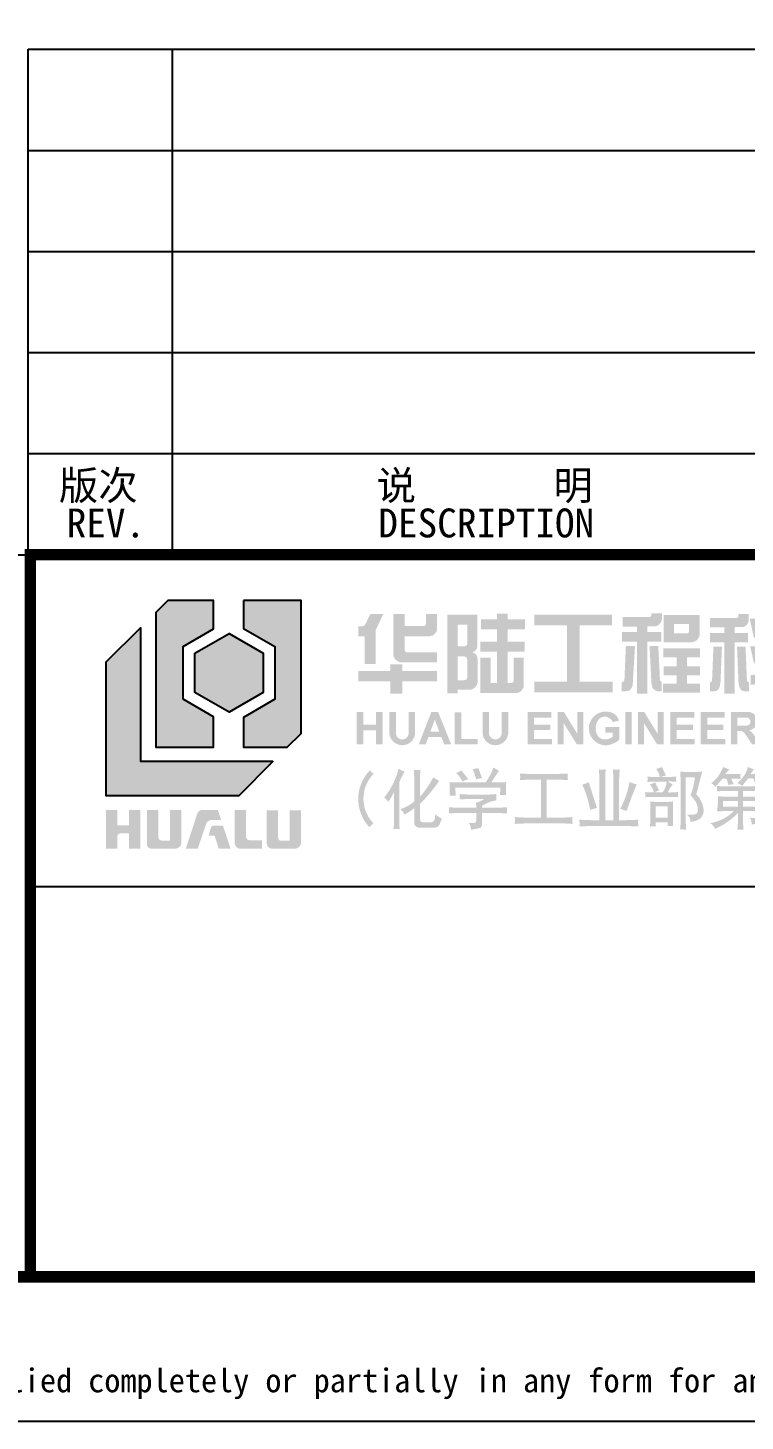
# Model space of a CAD drawing. Extents: x 0 to 1261, y 0 to 594.
# Drawn here: x 1070.8 to 1120.5, y 0 to 96.5 of the extents above; entities that cross this region are included whole.
import ezdxf

# ---------------------------------------------------------------- set-up
doc = ezdxf.new("R2010")
doc.units = 0
doc.header["$MEASUREMENT"] = 0
doc.linetypes.add('ACAD_ISO02W100', pattern=[15, 12, -3])
doc.layers.get('0').update_dxf_attribs({"linetype": 'CONTINUOUS'})
doc.layers.add('水印', color=254, linetype='ACAD_ISO02W100')
doc.styles.add('HUALUC', font='SimSun.ttf')

# ---------------------------------------------------------------- blocks, each defined once
blk = doc.blocks.new('HLYBA0')
at = {"linetype": 'Continuous'}
h = blk.add_hatch(color=7, dxfattribs=at)
h.paths.add_polyline_path([(24.93222823750966, -8.048840967525315), (24.93222823750966, -7.598507990234609), (25.77402860716961, -7.598507990234623), (25.77402860716961, -8.048840967525294), (28.18505585249136, -8.048840967525301), (28.18505585249136, -8.76686690288225), (25.77402860716961, -8.766866902882242), (25.77402860716961, -9.620977564131195), (24.93222823750943, -9.620977564131202), (24.93222823750966, -8.766866902882235), (22.72890923726197, -8.766866902882228), (22.72890923726186, -8.048840967525308)])
edge = h.paths.add_edge_path()
edge.add_arc((27.5997300054953, -5.05576720475937), 0.5952541142342487, 274.1606651828134, 349.5207869284181)
edge.add_line((28.18505585133585, -5.164031301780739), (28.18505585133585, -4.116708887441092))
edge.add_line((28.18505585133607, -4.116708887441092), (27.41686677807706, -4.116708887441092))
edge.add_line((27.41686677807684, -4.116708887441092), (27.41686677807684, -4.740578300354358))
edge.add_arc((27.24780820658975, -4.777051221204061), 0.1729481845772385, -101.30025479992082, 12.174472329931575, ccw=False)
edge.add_line((27.21391892246061, -4.94664659546217), (25.94055331837671, -4.946646595462177))
edge.add_line((25.94055331837671, -4.946646595462184), (25.94055331837671, -4.116708887442769))
edge.add_line((25.94055331837671, -4.116708887442769), (25.13948884236629, -4.116708887442769))
edge.add_line((25.13948884236629, -4.116708887442769), (25.13948884236629, -6.903086195200174))
edge.add_arc((25.75792325963607, -6.836191360411846), 0.6220418373272385, 186.1735688828309, 271.7387110288935)
edge.add_line((25.77679698857196, -7.457946802480109), (28.18505584919353, -7.457946802480109))
edge.add_line((28.18505584919353, -7.457946802480109), (28.18505584919376, -6.758430460081279))
edge.add_line((28.18505584919376, -6.758430460081271), (26.14756750664787, -6.758430460081271))
edge.add_arc((26.11503707160318, -6.586871500716832), 0.1746158805561691, 177.7709517019782, 280.7367665130137, ccw=False)
edge.add_line((25.94055331837671, -6.580079917515036), (25.94055331837694, -5.649452539773392))
edge.add_line((25.94055331837694, -5.649452539773392), (27.64291777577864, -5.649452539773392))
edge = h.paths.add_edge_path()
edge.add_line((23.93531815699214, -7.556429163319933), (23.93531815699203, -5.201825655697412))
edge.add_line((23.93531815699191, -5.201825655697633), (24.44842124943534, -4.116708887459531))
edge.add_line((24.44842124943546, -4.116708887459538), (23.5454722460745, -4.116708887459531))
edge.add_line((23.5454722460745, -4.116708887459531), (23.21797953498844, -4.806747697469746))
edge.add_arc((22.95252021297404, -4.659991501286413), 0.303324962313605, 275.65172061122024, 331.0644825458471, ccw=False)
edge.add_line((22.9823920333979, -4.961841972724038), (22.71973247155154, -4.961841972724038))
edge.add_line((22.71973247155177, -4.961841972724038), (22.71973247155177, -5.652291927040039))
edge.add_line((22.71973247155177, -5.652291927040039), (23.16737956653947, -5.652291927040046))
edge.add_line((23.16737956653958, -5.652291927040032), (23.16737956653958, -7.556429163319926))
edge.add_line((23.16737956653935, -7.556429163319933), (23.93531815699214, -7.556429163319926))
h = blk.add_hatch(color=7, dxfattribs=at)
edge = h.paths.add_edge_path()
edge.add_line((33.06038035514098, -6.011151393647054), (33.06038035514075, -5.171365444484501))
edge.add_line((33.06038035514075, -5.171365444484508), (34.2665654607074, -5.171365444484501))
edge.add_line((34.26656546070762, -5.171365444484493), (34.26656546070762, -4.476617151201872))
edge.add_line((34.2665654607074, -4.476617151201864), (33.06038035514075, -4.476617151201864))
edge.add_line((33.06038035514075, -4.476617151201864), (33.06038035514075, -4.092535969892779))
edge.add_line((33.06038035514075, -4.092535969892772), (32.33944471394602, -4.092535969892779))
edge.add_line((32.3394447139458, -4.092535969892786), (32.33944471394602, -4.47661715120185))
edge.add_line((32.3394447139458, -4.476617151201857), (31.22144609015663, -4.476617151201857))
edge.add_line((31.22144609015686, -4.476617151201843), (31.22144609015663, -5.171365444484501))
edge.add_line((31.22144609015663, -5.171365444484501), (32.3394447139458, -5.171365444484501))
edge.add_line((32.33944471394602, -5.171365444484501), (32.33944471394602, -6.011151393647062))
edge.add_line((32.33944471394602, -6.011151393647054), (31.17735285603476, -6.011151393647054))
edge.add_line((31.17735285603453, -6.011151393647054), (31.17735285603453, -6.722014978732496))
edge.add_line((31.17735285603453, -6.722014978732503), (32.3394447139458, -6.72201497873251))
edge.add_line((32.3394447139458, -6.72201497873251), (32.3394447139458, -8.88415044776945))
edge.add_line((32.3394447139458, -8.884150447769443), (31.88888793332922, -8.884150447769443))
edge.add_line((31.88888793332922, -8.884150447769443), (31.88888793332922, -7.133850305810775))
edge.add_line((31.88888793332922, -7.133850305810782), (31.18832020983291, -7.133850305810789))
edge.add_line((31.18832020983314, -7.133850305810782), (31.18832020983291, -9.578003440676682))
edge.add_line((31.18832020983291, -9.578003440676682), (33.62803163810167, -9.578003440676682))
edge.add_arc((33.63039928578405, -9.016633967444037), 0.5613744661391764, 269.7583491413719, 364.8133406618306)
edge.add_line((34.18979397999783, -8.969529112933401), (34.18979397999783, -7.133850305946034))
edge.add_line((34.18979397999783, -7.133850305946034), (33.48721187453748, -7.133850305946027))
edge.add_line((33.48721187453748, -7.133850305946034), (33.48721187453748, -8.705349239762555))
edge.add_arc((33.31259278553921, -8.707335046269947), 0.174630380146346, -91.92975922296779, 0.6515520608459155, ccw=False)
edge.add_line((33.30671223239028, -8.881866386620956), (33.06038035514075, -8.881866386620963))
edge.add_line((33.06038035514098, -8.881866386620963), (33.06038035514075, -6.72201497873251))
edge.add_line((33.06038035514098, -6.722014978732503), (34.25537427361178, -6.722014978732503))
edge.add_line((34.25537427361178, -6.722014978732503), (34.25537427361178, -6.011151393647069))
edge.add_line((34.25537427361178, -6.011151393647054), (33.06038035514075, -6.011151393647054))
edge = h.paths.add_edge_path()
edge.add_arc((30.40931634906883, -8.769156716347894), 0.5804836474925398, 265.5785687629154, 359.6429218461306)
edge.add_line((30.98978872355156, -8.772774377005902), (30.98978872355156, -7.23701109463191))
edge.add_arc((30.51527712132565, -7.218739360655945), 0.4748632612759991, 357.7948352123997, 436.6539677714372)
edge.add_arc((30.51999357711202, -6.316950733692018), 0.4520875199434312, 283.4164971948047, 353.7812052295543)
edge.add_line((30.96942078053485, -6.365923323087898), (30.96942078053485, -4.148044184071559))
edge.add_line((30.96942078053485, -4.148044184071566), (28.89994826161387, -4.148044184071559))
edge.add_line((28.89994826161387, -4.148044184071551), (28.89994826161433, -9.599490503684251))
edge.add_line((28.89994826161433, -9.599490503684237), (29.59671096476973, -9.599490503684244))
edge.add_line((29.5967109647695, -9.599490503684244), (29.5967109647695, -9.347912836413535))
edge.add_line((29.5967109647695, -9.347912836413535), (30.36456572345514, -9.347912836413528))
edge = h.paths.add_edge_path(flags=16)
edge.add_arc((30.07816897420889, -8.493391431416924), 0.1958876928264987, 263.6597967307662, 367.3792875275409)
edge.add_line((30.27243425803294, -8.468232184575072), (30.27243425803294, -7.315370225796684))
edge.add_arc((30.01406164686819, -7.293557282500011), 0.2592917482207857, 355.1742836160902, 457.116848267039)
edge.add_line((29.98193714318927, -7.036263234844853), (29.59671095371618, -7.036263234844853))
edge.add_line((29.59671095371618, -7.036263234844853), (29.59671095371596, -8.688081018789))
edge.add_line((29.59671095371596, -8.688081018788992), (30.05653675819485, -8.688081018788992))
edge = h.paths.add_edge_path(flags=16)
edge.add_arc((30.07460511895147, -6.138491521001434), 0.2015271328509853, 260.1342859016388, 370.9931091100915)
edge.add_line((30.27243425404549, -6.100062123619324), (30.27243425404549, -4.848164238246291))
edge.add_line((30.27243425404549, -4.848164238246291), (29.59671096457669, -4.848164238246305))
edge.add_line((29.59671096457669, -4.848164238246305), (29.59671096457669, -6.337038477154906))
edge.add_line((29.59671096457646, -6.337038477154906), (30.04007554499913, -6.337038477154906))
for points in [[(38.0507501720142, -4.881290125438525), (40.30107211720497, -4.881290125438518), (40.30107211720519, -4.149834771828885), (34.91610139223803, -4.149834771828893), (34.91610139223826, -4.881290125438504), (37.17269039570874, -4.881290125438518), (37.17269039570874, -8.795516325591464), (34.90737227288378, -8.795516325591464), (34.90737227288378, -9.531448145253421), (40.34292712099227, -9.531448145253421), (40.34292712099204, -8.795516306378701), (38.05075017201398, -8.795516306378701)], [(23.95859580645151, -13.13500725785577), (24.41139083349572, -13.13500725785577), (24.41139083349572, -10.89587648998007), (23.95859580645151, -10.89587648998007), (23.95859580645151, -11.7768459724016), (23.07225455891592, -11.77684597240161), (23.07225455891569, -10.89587648998007), (22.61945952259327, -10.89587648998006), (22.61945952259327, -13.13500725785577), (23.07225455891557, -13.13500725785577), (23.0722545589158, -12.15555541454064), (23.95859580645163, -12.15555541454064)], [(30.99046019398884, -12.75629783101806), (30.99046019398884, -13.13500727401481), (29.40981830250917, -13.13500727401481), (29.40981830250894, -10.91557296214222), (29.86283716237108, -10.91557296214222), (29.86283716237085, -12.75629783101806)], [(36.10393295656354, -10.8958764903629), (34.44495282399248, -10.89587649036291), (34.44495282399248, -13.13500725780293), (36.14668325459274, -13.13500725780293), (36.14668325459274, -12.75629781564163), (34.8977478599254, -12.75629781564164), (34.89774785992563, -12.14839306102106), (36.01798471430357, -12.14839306102106), (36.01798471430379, -11.76968361888428), (34.89774785992563, -11.76968361888429), (34.89774785992608, -11.27369063792923), (36.10393295656354, -11.27369063792923)], [(37.86139544877778, -13.13500725426768), (38.31284755175307, -13.13500725426768), (38.31284755175329, -10.89587648998971), (37.89496898304901, -10.89587648998972), (37.89496898304787, -12.39587554761063), (36.97065738545643, -10.89587648998972), (36.5332265208915, -10.89587648998972), (36.5332265208915, -13.13500725426767), (36.95065743672194, -13.13500725426767), (36.95065743672194, -11.65956244332713)], [(41.66594810902552, -10.89587648997399), (41.21427218756548, -10.89587648997399), (41.21427218756548, -13.13500725779571), (41.66594810902598, -13.1350072577957)], [(43.87722621732291, -10.89587650388398), (43.45934764861886, -10.89587650388398), (43.45934764861909, -12.39587556150737), (42.53503605102628, -10.89587650388399), (42.09760518646135, -10.89587650388399), (42.09760518646135, -13.13500726816194), (42.51503610229202, -13.13500726816195), (42.51503610229179, -11.65956245722158), (43.4257741143474, -13.13500726816195), (43.87722621732291, -13.13500726816196)], [(45.99228183750006, -10.8958764903629), (44.333301704929, -10.89587649036291), (44.333301704929, -13.13500725780293), (46.03503213552926, -13.13500725780293), (46.03503213552926, -12.75629781564163), (44.78609674086215, -12.75629781564162), (44.78609674086215, -12.14839306102106), (45.90633359524008, -12.14839306102106), (45.90633359524054, -11.76968361888428), (44.78609674086215, -11.76968361888429), (44.7860967408626, -11.27369063792923), (45.99228183750006, -11.27369063792924)], [(48.10736061205512, -10.89587650388398), (46.44838047948406, -10.895876503884), (46.44838047948406, -13.135007271324), (48.15011091008455, -13.13500727132401), (48.15011091008432, -12.75629782916272), (46.90117551541721, -12.7562978291627), (46.90117551541721, -12.14839307454213), (48.02141236979514, -12.14839307454213), (48.02141236979537, -11.76968363240537), (46.90117551541721, -11.76968363240537), (46.90117551541766, -11.27369065145031), (48.10736061205534, -11.27369065145032)], [(37.24963165833788, -15.15205250417187, -0.007553238226943208), (36.65135731960959, -15.17400342388301), (34.40133412551677, -15.17400342388301, 0.004201386428199755), (33.9140860258085, -15.15336912076879, -0.1161818053495786), (33.91259110324381, -15.6102437676528, -0.01765227574520601), (34.57171062316547, -15.58294932211059), (35.38859289967581, -15.58294932211059), (35.38859289967559, -18.20115235059483), (34.24976365547423, -18.20115235059484, -0.006388614258458822), (33.56374492657005, -18.16955820569768, -0.08582836807658802), (33.55919685898698, -18.64127461556782, -0.01019256913168202), (34.34266522535745, -18.60906999149678), (36.98849203848681, -18.60906999149678, -0.002384713575723986), (37.56918153059837, -18.64314718287133, -0.09047999418276725), (37.56173860272747, -18.16872915296724, 0.00052946930700302), (37.00739807240143, -18.20115235059484), (35.78229852134245, -18.20115235059483), (35.78229852134245, -15.58294932211059), (36.69581377229974, -15.58294932211059, -0.006453709510612392), (37.24574710572415, -15.60613321617192, -0.08138782027391274)], [(10.46488463681135, -17.68437958664379), (9.687801721520714, -17.68437958664376), (9.687801721520827, -19.79798433609351), (9.112044155725698, -19.79798433609355, -0.3811316381050013), (8.870246174333829, -19.58751649328319), (8.870246174333829, -17.68437958664377), (8.08896163913937, -17.68437958664379), (8.08896163913937, -20.01548704418358, 0.4276261920957896), (8.345837566066393, -20.34973227214782), (10.08953714784991, -20.34973227214782, 0.365559569217509), (10.46488463681135, -19.96703930640013)], [(12.99001442732288, -17.68437958664383), (11.8353984841583, -17.68437958664383, 0.3106033813557594), (11.55608153351864, -17.96746066020371), (10.77513970932512, -20.34973227214782), (11.59988476599676, -20.3497322721478), (12.15903789447407, -18.71759999999928, -0.3333644104017255), (12.53777090039432, -18.36286186144071), (13.2180260725421, -18.36286186144072)], [(14.9412618429667, -17.68437958664379), (14.15996923215675, -17.68437958664379), (14.15996923215664, -19.97720430341463, 0.2983446953945595), (14.46799940900439, -20.34973227214782), (16.05840724838743, -20.34973227214782), (16.05840724838743, -19.78502874741955), (15.21831151395861, -19.78502874741957, -0.3878476510531243), (14.94126184296681, -19.53606679508049)], [(17.16032179501053, -17.70031579566474), (16.37896617955357, -17.70031579566474), (16.37896617955357, -20.01813750893519, 0.3859801493518384), (16.72236076296815, -20.34973227214782), (18.38852660339978, -20.34973227214782, 0.3844130114546083), (18.75496322054369, -19.92186292191073), (18.75496322054369, -17.70031579566474), (17.97361188039963, -17.70031579566471), (17.9736118803994, -19.79832139328246), (17.34905439648082, -19.79832139328243, -0.3964546578494246), (17.16032179501053, -19.57644028932769)]]:
    blk.add_hatch(color=7, dxfattribs=at).paths.add_polyline_path(points)
h = blk.add_hatch(color=7, dxfattribs=at)
h.paths.add_polyline_path([(43.71505268513715, -5.361167810780742), (42.75484966694808, -5.361167810780749), (42.7548496669483, -4.961866602166801), (43.22981675041251, -4.961866602166793, 0.3827046390557697), (43.75646005501312, -4.474686861969545), (43.75646005501312, -4.05135241161058), (43.0295179087318, -4.051352411610573), (43.0295179087318, -4.183199108027281, -0.4082837263854841), (42.85241690201474, -4.317254785878447), (41.03454188191449, -4.317254785878433), (41.03454188191449, -4.982458368640096), (42.03391402201351, -4.982458368640096), (42.03391402201351, -5.361167812843298), (40.98977717243042, -5.361167812843298), (40.98977717243065, -6.016523157452738), (42.03391402089142, -6.016523157452745), (42.03391402089119, -9.614710505749542), (42.75484966694808, -9.61471050574955), (42.7548496669483, -6.016523157452767), (43.71505268513692, -6.016523157452752)])
h.paths.add_polyline_path([(41.89165698044872, -6.319187393680927), (41.26019975965551, -6.324663455791601), (41.1635116930936, -8.621836570318784, -0.5380464515000761), (40.97231893557455, -8.80538533037759), (40.97127132319633, -9.458442501702145, 0.0708340181110298), (41.47842045436209, -9.416492206037283, 0.2587276943092455), (41.73714354838262, -8.939269561687972)])
h.paths.add_polyline_path([(43.50511248932889, -6.331666712161194), (42.9030208550912, -6.331666712161173), (43.01926607028622, -8.699722646327793, 0.08004483874958555), (43.10361473870739, -9.202897788686428, 0.3282836431167593), (43.74795474659732, -9.450677334461275), (43.74795474659732, -8.820035477479337, -0.3351222209647388), (43.62085626995986, -8.618778025461232)], flags=17)
h.paths.add_polyline_path([(46.39287760579168, -6.476704370840643), (43.85785210783342, -6.47670437084065), (43.8578521078332, -7.107886774182923), (44.77396188747093, -7.107886774182937), (44.77396188747116, -7.722058579585863), (43.88135358085856, -7.722058579585863), (43.88135358085833, -8.350555109380586), (44.77396188747116, -8.3505551093806), (44.77396188747116, -8.937868097637683), (43.82808357655517, -8.937868097637676), (43.82808357655517, -9.563678738766534), (46.40205437256031, -9.563678738766527), (46.40205437256031, -8.93786809763769), (45.49758341633787, -8.937868097637683), (45.49758341633833, -8.350555109380593), (46.40205436773749, -8.350555109380593), (46.40205436773749, -7.722058579585863), (45.49758341633833, -7.722058579585863), (45.49758341633833, -7.107886774182916), (46.39287760579145, -7.107886774182909)])
h.paths.add_polyline_path([(46.36870466265214, -5.562568418081788), (46.36870466265214, -4.164159479481874), (43.86971475643418, -4.164159479481867), (43.86971475643418, -6.063973749824619), (45.75462701478068, -6.063973749824612, 0.3668491150912299)])
h.paths.add_polyline_path([(45.46135439191971, -5.44174428783171), (44.59624599014433, -5.441744287831703), (44.59624599014433, -4.792656000478324), (45.63680166269296, -4.792656000478324), (45.63680166269296, -5.263052955813649, -0.5293496798329825)], flags=16)
h = blk.add_hatch(color=7, dxfattribs=at)
h.paths.add_polyline_path([(49.76973238504206, -4.552929517040603), (49.76973238504206, -4.116708890807743), (49.05826541937131, -4.116708890807736), (49.05826541937131, -4.244762303750001, -0.477314150753781), (48.90899105461563, -4.377239492050293), (47.09568356449404, -4.377239492050293), (47.09568356449404, -5.036176020008561), (48.08923627125796, -5.036176020008561), (48.08923627125796, -5.410408991200839), (47.09568354451199, -5.410408991200839), (47.09568354451199, -6.055916106689729), (48.08923627125796, -6.055916106689743), (48.08923627125819, -9.611129328105065), (48.78935632740922, -9.61112932810505), (48.78935632740922, -6.055916106689736), (49.73210110892273, -6.055916106689729), (49.73210110892251, -5.410408991200818), (48.78935632740922, -5.410408991200825), (48.78935632740922, -5.015584253582951), (49.22018432214759, -5.015584253582972, 0.4105062453138801)])
h.paths.add_polyline_path([(47.91764212816179, -6.36121142039984), (47.32778856274058, -6.36121142039984), (47.24168694701575, -8.459415850295976), (47.22488236391382, -8.705124659709256, -0.5165934940439205), (47.07822530793214, -8.820980996160273), (47.07822530793192, -9.454452843516421), (47.35095294147732, -9.454452843516421, 0.30437993191713), (47.70638107010791, -9.271834148229004, 0.07644151847381948), (47.8150860834121, -8.822804272677573)])
h.paths.add_polyline_path([(49.55080403592729, -6.361211420399847), (48.96095047050585, -6.361211420399847), (49.06350651525554, -8.822804272677907, 0.0764415184737871), (49.17221152855973, -9.27183414822914, 0.3043799319170734), (49.52763965719032, -9.454452843516421), (49.80036729073549, -9.454452843516428), (49.80036729073549, -8.820980996160301, -0.5165934940440045), (49.65371023475382, -8.705124659709256), (49.63690565165143, -8.459415850287478)], flags=17)
h.paths.add_polyline_path([(51.18807328436628, -7.137431484422521), (50.92862949012851, -7.137431484422507, -0.4340724375263396), (50.70584423745936, -6.954905801417944), (50.57440103904628, -6.339873742944874), (49.87528904622377, -6.33987374294486), (50.10625966333441, -7.396982340035088, 0.304838692341254), (50.65663369917252, -7.773582000041415), (51.18807328436628, -7.773582000041415)])
h.paths.add_polyline_path([(51.18449186087378, -5.372801829188091), (50.92791845281477, -5.372801829188091, -0.430234411922625), (50.70186319148434, -5.173795778287818), (50.53823166018196, -4.431264058553111), (49.84188975038251, -4.431264058553197), (50.10054654484884, -5.617604389413664, 0.3251967881212374), (50.63656470780325, -6.012356381849045), (51.184491860874, -6.012356381849045)])
h.paths.add_polyline_path([(52.07508598994832, -4.170426538707375), (51.36599533499634, -4.170426538707375), (51.36599533499611, -8.157504727770103), (49.89603939356039, -8.342913790240374), (49.89603939356039, -9.01733736265971), (51.36599533499589, -8.844030857847777), (51.36599533499611, -9.575317558944207), (52.07508598994855, -9.5753175589442), (52.07508598994832, -8.760429697064232), (52.48983103596379, -8.71153162312411), (52.48983103596379, -8.015752639960176), (52.07508598994832, -8.068065425655533)])
h = blk.add_hatch(color=7, dxfattribs=at)
edge = h.paths.add_edge_path()
edge.add_arc((25.76841914922807, -12.29810527564656), 0.895530613979064, 184.8146966807109, 354.5639741121456)
edge.add_line((26.6599221996064, -12.3829427186797), (26.6599221996064, -10.89587648998007))
edge.add_line((26.6599221996064, -10.89587648998006), (26.20735098884779, -10.89587648998007))
edge.add_line((26.20735098884779, -10.89587648998007), (26.20735098884779, -12.31157188872352))
edge.add_arc((25.76821784818094, -12.35100869843111), 0.4409004164114911, -185.1098382611426, 5.1317407402390245, ccw=False)
edge.add_line((25.32906966407586, -12.31173975919107), (25.32906966407586, -10.89587648998007))
edge.add_line((25.32906966407609, -10.89587648998006), (24.87604853802759, -10.89587648998006))
edge.add_line((24.87604853802759, -10.89587648998007), (24.87604853802759, -12.37327024647345))
h = blk.add_hatch(color=7, dxfattribs=at)
h.paths.add_polyline_path([(28.47880630241229, -12.62916603685544), (28.67139782244885, -13.13500726802675), (29.15913594386916, -13.13500726802675), (28.25533644346024, -10.89587648632622), (27.78239729115103, -10.89587648632622), (26.91105221532985, -13.13500724925805), (27.39110614040464, -13.13500724925805), (27.57675729034258, -12.62916603685544)])
h.paths.add_polyline_path([(27.71607779916621, -12.24956130443424), (28.33427745042309, -12.24956130443424), (28.01950596162874, -11.42281463667251)], flags=16)
h = blk.add_hatch(color=7, dxfattribs=at)
edge = h.paths.add_edge_path()
edge.add_line((32.66038852631755, -10.89587648346839), (33.11295973707615, -10.89587648346838))
edge.add_line((33.11295973707615, -10.89587648346839), (33.11295973707615, -12.38294271216802))
edge.add_arc((32.22145668669782, -12.29810526913489), 0.895530613979064, 184.8146966807109, 354.56397411214556, ccw=False)
edge.add_line((31.32908607549734, -12.37327023996178), (31.32908607549734, -10.89587648346839))
edge.add_line((31.32908607549734, -10.89587648346838), (31.78210720154584, -10.89587648346838))
edge.add_line((31.78210720154561, -10.89587648346839), (31.78210720154561, -12.31173975267939))
edge.add_arc((32.22125538565069, -12.35100869191943), 0.4409004164114911, 174.8901617388574, 365.131740740239)
edge.add_line((32.66038852631755, -12.31157188221184), (32.66038852631755, -10.89587648346839))
h = blk.add_hatch(color=7, dxfattribs=at)
edge = h.paths.add_edge_path()
edge.add_arc((40.10061178793012, -12.1630289843072), 0.9586606111516406, 285.3808773381581, 317.5550476018266)
edge.add_line((40.80803245185371, -12.81001134235688), (40.80803245185371, -11.93441774976359))
edge.add_line((40.80803245185393, -11.93441774976359), (39.83551913869178, -11.93441774976358))
edge.add_line((39.83551913869155, -11.93441774976358), (39.83551913869132, -12.31223190809121))
edge.add_line((39.83551913869155, -12.3122319080912), (40.35546123037443, -12.31223190809121))
edge.add_line((40.35546123037443, -12.31223190809121), (40.35546123037443, -12.59875263481685))
edge.add_arc((39.75131504363685, -11.79943594664098), 1.001947994132375, 285.0096477399784, 307.08302134018527, ccw=False)
edge.add_arc((39.81948770670988, -12.175996917422), 0.621386841008641, 192.0828717870419, 287.9316068787238, ccw=False)
edge.add_arc((40.07849389007811, -12.00219667700085), 0.9183575456855706, 136.8424319202946, 199.3226378320234, ccw=False)
edge.add_arc((39.80502083589477, -11.79371012700047), 0.577319606823032, 20.501351475675108, 133.3695585525896, ccw=False)
edge.add_line((40.34577528676459, -11.59151578413507), (40.77819047753019, -11.49890418986959))
edge.add_arc((40.05481077563513, -11.63841278689249), 0.7367094690289869, 10.91585604857311, 65.9639001066397)
edge.add_arc((39.86638409357988, -12.02646915802737), 1.167949810383061, 65.2757188493905, 294.7242811506095)
h = blk.add_hatch(color=7, dxfattribs=at)
h.paths.add_polyline_path([(49.67018887048675, -10.89587648873574), (48.53598809735308, -10.89587648873574), (48.53598809735331, -13.13500725787613), (48.98855928456305, -13.13500725787613), (48.98855928456305, -12.21543961923824, -0.3742226526451655), (49.55593910887615, -12.46253324575868), (50.00565785700496, -13.13500725676798), (50.54738269087329, -13.13500725676799), (50.0803497514994, -12.41064670966302, 0.07823954486568632), (49.80553388311478, -12.15388660759427, 0.9878999879326653)])
h.paths.add_polyline_path([(49.60587383613711, -11.84041185984344), (48.98855928456305, -11.84041185984344), (48.98855928456305, -11.27369063752509), (49.60943411269886, -11.27369063752508, -1.024405967262662)], flags=16)
h = blk.add_hatch(color=7, dxfattribs=at)
edge = h.paths.add_edge_path()
edge.add_arc((25.51823473226432, -16.89401983801932), 2.440870155862709, 135.3221515658221, 224.1227438515912)
edge.add_line((23.76605610293257, -18.59334828440461), (23.49555958704195, -18.86567503192714))
edge.add_arc((25.55293708421004, -16.91617629182269), 2.834316055686553, 135.7024644637031, 223.457775012423, ccw=False)
edge.add_line((23.52435253449107, -14.93673388847676), (23.78260185721808, -15.17779559834666))
h = blk.add_hatch(color=7, dxfattribs=at)
h.paths.add_polyline_path([(26.99789575753653, -15.47750987409504, -0.01378930181551932), (27.02908853746953, -14.88891523340209, -0.06305909139999626), (26.57028227061255, -14.89231915785162, 0.00109389120565188), (26.6041901381368, -15.52696334105504), (26.6041901381368, -17.08828844013453, -0.09503317064442121), (25.63911759995358, -17.62341610604886, -0.1199915018790186), (25.93383820973941, -17.99546706859294, 0.0353424863069556), (26.6041901381368, -17.55229774552689), (26.6041901381368, -18.58050428661202, 0.4384592747612329), (26.96374595995599, -18.90087321738481), (27.9666282813514, -18.90087321738481, 0.2748767983117025), (28.34614975816112, -18.70286523066039), (28.51503342708679, -18.26610316071265, -0.1584560709067637), (28.04538880650534, -17.92958017247659, -0.1228098097137134), (27.98536046303138, -18.38731369767903, -0.2904277613136614), (27.71444525903962, -18.52792738637602), (27.30475956062924, -18.52792738637602, -0.2341479021571672), (27.02915724415539, -18.45097138200263, -0.07914160688490895), (26.99789575753653, -18.15765680483901), (26.99789575753653, -17.2577281051428, 0.04677279512047924), (28.32058609144087, -15.6668646693321, -0.03445474835872361), (27.92297488267718, -15.40454392485353, -0.0598417904829204), (26.99789575753653, -16.76239729274712)])
h.paths.add_polyline_path([(25.55512917124747, -15.76921550071246, -0.03327556248868553), (25.93793739719399, -15.02168507585301, -0.02536258885386983), (25.50918758156354, -14.82260656786168, -0.1133358986679736), (24.52302826870505, -16.80938875570784, -0.08871741672171443), (24.79952180589669, -17.1219737311239, 0.02654176919974387), (25.20260708263118, -16.4335658702268), (25.20260708263118, -18.30848461191579, 0.0002160842259609877), (25.17374187621112, -19.00670410805443, -0.05419648546010378), (25.58615385042208, -19.00705564742715, -0.004545232126001841), (25.55512917124747, -18.40956411723571)])
h = blk.add_hatch(color=7, dxfattribs=at)
edge = h.paths.add_edge_path()
edge.add_line((31.94086568891362, -15.76985805736347), (32.57790935662547, -15.76985805736348))
edge.add_arc((29.67096734307279, 34.70849167606626), 50.56198279024077, 273.2959032015491, 273.7429320397079)
edge.add_arc((37.41439426377065, -16.20786432013507), 4.46671909984881, 174.0603143736183, 185.6139813088966)
edge.add_arc((32.7738375063343, -18.67140962909011), 2.035970196075373, 84.49652479734043, 96.76832890246011)
edge.add_arc((29.43793637161161, -16.267213672329), 3.119480427670694, 352.9584395521095, 362.3607363412114)
edge.add_line((32.55476927144741, -16.13871926341722), (29.45540729984918, -16.13871926341723))
edge.add_arc((33.79930090256539, -16.25352925450812), 4.345410563545634, 178.486013367469, 185.8533054154903)
edge.add_arc((29.23305838109604, -19.61897790743478), 2.932421909516191, 85.237075630643, 93.5713974680514)
edge.add_arc((20.73234517957201, -16.2313383291764), 8.330805993510033, 356.828417705235, 363.3424446040778)
edge.add_arc((30.26838390639637, 0.4601256087771262), 16.25156050440958, 265.6968782919274, 267.0472134034326)
edge.add_line((29.4312166439604, -15.76985805736348), (31.54649698723256, -15.76985805736348))
edge.add_arc((27.49394847619055, -12.97886510173837), 4.920649460457154, 325.4447886479749, 339.1413602674152)
edge.add_arc((33.5001893723213, -12.75121672439112), 2.429394124625378, 234.5774313681299, 244.9119884020646)
edge.add_arc((51.48106246589737, -27.82497241370842), 22.95964007182597, 145.8955183637924, 148.3279352332065)
edge = h.paths.add_edge_path()
edge.add_line((30.89842210919051, -17.88454293285107), (29.55560341653427, -17.88454293285108))
edge.add_arc((13.74377708275529, 270.996134286), 289.313082183353, 273.0227785365816, 273.1329469125804, ccw=False)
edge.add_arc((26.44681129588344, -17.68258936560714), 2.563805562322785, 354.8121578181864, 364.4072623705945)
edge.add_arc((29.73539899997559, -9.111380857601254), 8.406155168924357, 265.0019255568209, 268.7965255616894)
edge.add_line((29.55884412843193, -17.5156817268805), (30.89741238122065, -17.5156817268805))
edge.add_arc((29.52159551552859, -17.48110551084209), 1.376251271620984, 358.5603793757093, 372.7827263951821)
edge.add_arc((30.56462059126125, -15.74868010183327), 1.458916396391782, 281.8310825654836, 306.5412796895625)
edge.add_line((31.43326201675882, -16.92081453335987), (30.2039704632939, -16.92081453335987))
edge.add_arc((24.50739495414314, 76.67260025574762), 93.76661593774931, 273.19538943399954, 273.4830183797714, ccw=False)
edge.add_arc((28.33745261776403, -16.755027077626), 1.409902965996329, 352.1237232392962, 367.3430052837884)
edge.add_arc((40.32003869680193, 162.9558433230299), 179.8423989393249, 266.626027808096, 266.794460911674)
edge.add_line((30.26360615968747, -16.60516753644868), (31.83925115662237, -16.60516753644868))
edge.add_arc((31.58309978951934, -9.233085428859575), 7.376530900355811, 271.990006360773, 275.4734323468222)
edge.add_arc((35.05761827121773, -16.77068525665977), 2.777746174979466, 175.9806421232105, 184.9573364467161)
edge.add_arc((32.62484464007684, -19.35821261010819), 2.371215053023571, 98.11158744952937, 124.1825339650863)
edge.add_line((31.29262199242248, -17.39662049023149), (31.29262199242226, -17.5156817268805))
edge.add_line((31.29262199242203, -17.5156817268805), (32.44510299250601, -17.5156817268805))
edge.add_arc((32.07093364215984, -4.807159653341408), 12.71402910160146, 271.6864378923192, 274.3526570970613)
edge.add_arc((34.02310689414685, -17.69519768206888), 1.009469459189876, 167.9536807276893, 192.5916396502506)
edge.add_arc((246.7128036238403, 4438.52295811433), 4461.557864108542, 267.24669023501673, 267.25491530906845, ccw=False)
edge.add_line((32.39817650009718, -17.88454293285108), (31.29262199242248, -17.88454293285108))
edge.add_line((31.29262199242248, -17.88454293285108), (31.29262199242248, -18.62885627767231))
edge.add_arc((31.04037796677653, -18.6826667511063), 0.2579197850597452, -77.18692296904447, 12.042230710154513, ccw=False)
edge.add_line((31.09757711019506, -18.93416401454559), (30.52504265916878, -19.04573091733084))
edge.add_arc((29.84536157471985, -19.01068749769922), 0.6805838800744192, 357.0485220473578, 402.0555380459453)
edge.add_arc((30.60714704409975, -17.44165450635023), 1.142303534935663, 257.0261305327427, 279.5827377395637)
edge.add_arc((30.69939616816509, -18.38717255261642), 0.2056503517159279, 298.4316054079701, 374.5820728790983)
edge.add_line((30.89842210919051, -18.33539667058787), (30.89842210919051, -17.88454293285108))
edge = h.paths.add_edge_path(flags=17)
edge.add_arc((31.54849118946731, -17.77190994983914), 2.312129017563339, 96.2733912453472, 106.5378604308898)
edge.add_arc((25.96241559835335, -16.85291011641513), 5.095876482996268, 14.75070465743511, 23.18728982871465)
edge.add_arc((30.1919629634815, -11.40865250624886), 3.467756995299858, 277.5344127838421, 284.1961895583167)
edge.add_arc((-52.34056138452354, -45.22248230046462), 88.76959971617688, 19.580100803402672, 20.062504334042387, ccw=False)
edge = h.paths.add_edge_path(flags=17)
edge.add_arc((30.51796720198331, -16.49904182940688), 0.9664824263001404, 100.7310915243037, 126.0154745844157)
edge.add_arc((27.99260046443396, -16.67848234142252), 2.18036937870398, 26.15730500914584, 45.82691704885131)
edge.add_arc((28.88864759176818, -13.46536544582479), 1.763121983580604, 290.7026587982946, 303.5237801355312)
edge.add_arc((19.25847326071994, -23.63706044943584), 13.71733783995775, 36.127887146713476, 39.373214704108705, ccw=False)
h = blk.add_hatch(color=7, dxfattribs=at)
h.paths.add_polyline_path([(42.00452665096191, -15.90698479119262, -0.02011160059465972), (41.51144112970655, -15.74744519126818, -0.07667566576398112), (40.87145538270261, -17.60287993523475, -0.04773891443197009), (41.30896728595917, -17.75247295513665, -0.01279519702707156)], flags=17)
h.paths.add_polyline_path([(40.79511050141059, -15.50310841200542), (40.79510456903199, -15.50321735748656, 0.002504408920646432), (40.82657236921273, -14.86662012215092, -0.06289325440162856), (40.36727115129452, -14.86496004622452, 0.000882893171390004), (40.39172065435241, -15.51944169132241), (40.39172065435241, -18.38680295040835), (39.83119049342122, -18.38680295040835), (39.83119049342122, -15.51944169131946, 0.0008828931713860623), (39.85563999647934, -14.86496004622452, -0.06289325440165994), (39.3963387785609, -14.86662012215092, 0.002503980211565064), (39.42780064636304, -15.50310841200563), (39.42780064636304, -18.38643776219256, -0.0176796887330067), (38.03263096592923, -18.34869903799812, -0.05878008407742265), (38.04129008748055, -18.82162513846038, -0.01178350746367202), (38.93261660332837, -18.78879637520736), (41.29950987949883, -18.78879637520736, -0.005075709612950449), (42.12208084357781, -18.81750671423369, -0.04546149038012984), (42.11774837237908, -18.35124332754403, -0.01659392934854535), (40.79511050141059, -18.3856441259757)])
h.paths.add_polyline_path([(38.68950230627797, -15.75044835169625, -0.05562023784989813), (38.24155474558279, -15.91788308278941, -0.06315848897443957), (38.78337724568792, -17.66981118761806, -0.0424716843838613), (39.25502694993838, -17.53612636672434, 0.000689406073168876)], flags=17)
h = blk.add_hatch(color=7, dxfattribs=at)
h.paths.add_polyline_path([(46.55417179554547, -15.00784918055305, -0.03614595047894496), (46.16166276648391, -15.04103643519514), (45.37037629291785, -15.04103643519514, -0.01514751713863132), (45.02868749568825, -15.01436370898458, 0.01002620312200968), (45.05176573429526, -15.50996605411883), (45.05176573429526, -18.59719061536898, -0.0006923232375470582), (45.02695852988518, -19.03911828637061, -0.07686076592302366), (45.43941251280194, -19.04425109418324, -0.01045511481560173), (45.40806034718275, -18.48163582054222), (45.40806034718275, -15.41174038136786), (46.03256537646416, -15.41174038136786, -0.07958184273613371), (45.73745153878212, -16.64853956537448, -0.02395929906234222), (45.99651414480036, -16.96700642288724, -0.2048961409991265), (46.23549501392154, -17.74374890380574, -0.3026647517851091), (46.09217494380323, -17.96794758321099, -0.1047912845026752), (45.47771179381789, -17.98351657526278, -0.2644897232103506), (45.72832579657234, -18.49300846300651, 0.1520032958450099), (46.4308860768042, -18.25415603770864, 0.1956448362977042), (46.65222012189315, -17.67637008687836, 0.1703222658982293), (46.13905704222111, -16.5902776297963)])
h.paths.add_polyline_path([(43.76849278367013, -14.69921721002184, -0.02448372157502467), (43.35912748194073, -14.83762120760443, -0.118650021022215), (43.61573754399205, -15.39628502160057, -0.0146162720357412), (42.7467559015081, -15.37040539489141, -0.09685906872987685), (42.74838509825372, -15.73790406093268, -0.03632448492212428), (43.47627707336233, -15.70705064210502), (44.08863941840173, -15.70705064210502, -0.1182274995656673), (43.81555132960989, -16.45967172610673), (43.24314683412649, -16.45967172610673, -0.04828647256376362), (43.56166418503767, -16.32248479943579, -0.002959706106534592), (43.28878936300566, -15.77001600623753, -0.02749590058679065), (42.92640483558125, -15.90473372355397, -0.1112157157374993), (43.20429862390847, -16.45726003145534, -0.04433467520647202), (42.59062862505107, -16.43519105490688, -0.0704103888870521), (42.59485607026613, -16.79823625931361, -0.02143462743833059), (42.9899367567948, -16.77092042220661), (44.5127168692245, -16.77092042220661, -0.0105228123128152), (44.88709960570782, -16.79365171830182, -0.05784728282988436), (44.86642748196027, -16.43222013300842, -0.03691077817538994), (44.15925737475459, -16.46554723376335, -0.05369052757000324), (44.50868148070845, -15.89867964496646, -0.052227969882344), (44.165345084112, -15.7034447007935, -0.04399173810125343), (44.75784253289021, -15.73174938086747, -0.08284441092186864), (44.75353007873582, -15.37098228153098, -0.006146462860343787), (43.68342417096574, -15.39787373047279, -0.0469687627097673), (44.03168491107999, -15.29491339966076, 0.003340789241401368)])
h.paths.add_polyline_path([(44.53817792723385, -17.07671537823558, -0.0520772313180939), (44.15733523129916, -17.11444360310061), (43.32894839644109, -17.11444360310061, -0.01057673681617842), (42.9374598027232, -17.09593137919405, -0.02922015880543125), (42.96105188761339, -17.42983743342517), (42.96105188761339, -18.3432103642299, -0.02267875454835696), (42.92507604841467, -18.82287094465741, -0.04515616027724596), (43.32501659758987, -18.82345695782177, -0.05425489143850913), (43.32377059713599, -18.52646886668872), (44.15530114026296, -18.52646886668872, -0.04425340265305686), (44.15366742607421, -18.79394044209403, -0.04344357001316179), (44.538929994196, -18.79537937794629, -0.008917782808499579), (44.51377957136037, -18.32723365151004), (44.51377957136037, -17.43960578083014, -0.01610341963096714)])
h.paths.add_polyline_path([(44.16046154443097, -17.42794290484661), (44.16046154443097, -18.21490649001569), (43.31642294728817, -18.21490649001566), (43.31642294728817, -17.42794290484661)], flags=16)
h = blk.add_hatch(color=7, dxfattribs=at)
h.paths.add_polyline_path([(50.13191215240272, -14.85157929851626, -0.06113253883739655), (49.71568596414727, -14.69323914483108, -0.173546274218201), (48.97095178378231, -15.80971827551393, -0.085576556345943), (49.31759093504434, -16.01077433732488, 0.01819444167409891), (49.72211130363644, -15.4896309614556), (50.08718701926205, -15.4896309614556, -0.03228300940337721), (50.23293455297835, -15.91869871954064, -0.04027383021720269), (50.63155795546231, -15.87189893156469, -0.02795729115334691), (50.41240731438484, -15.48483925815957, -0.02608617147031207), (51.14630115341311, -15.51758510180733, -0.1101909009321348), (51.1543419559373, -15.14528124174106, -0.0075791419615302), (50.7577452512237, -15.17806859870194), (49.89794851849092, -15.17806859870194, 0.0106077709433083)])
h.paths.add_polyline_path([(49.20959310475519, -15.17149978251915, -0.0002007847673800445), (48.79058000647069, -15.19507918800571), (48.14835507063572, -15.19507918800575, 0.0007033954322520683), (48.42481132315288, -14.85372531555632, -0.05808599051061736), (47.99671819633522, -14.70582877709286, -0.1416691376141289), (47.17597072401804, -15.82624969557458, -0.06288159166999409), (47.47827220271893, -16.07427358421111, -0.001959263496941289), (47.95743118940754, -15.5057462714708), (48.22412315848965, -15.5057462714708, -0.03966260395870721), (48.36548337547765, -15.95009635985433, -0.04390667511961124), (48.73484628970891, -15.89792940134821, 0.008900163709159692), (48.55488804485822, -15.50904073956637, -0.0293788958522872), (49.21110961336717, -15.53414629662082, -0.1052872488477032)])
h.paths.add_polyline_path([(50.66002349312771, -16.00859329977305, -0.02851856542817285), (49.94201460135764, -16.04638797587629), (48.05581354569813, -16.04638797587629, -0.008654845993663413), (47.56407055072077, -16.01249906437939, -0.06854213810368723), (47.56315032496559, -16.38805321288203, -0.00510147841377867), (48.0539246556641, -16.35951515686119), (49.0228042892013, -16.3595151568612), (49.02280428920176, -16.75118164101175), (48.04993267428745, -16.75118164101175, -0.01649570805706745), (47.62804405953489, -16.72117473827804, -0.0634525944905099), (47.56863872375334, -17.78277950562787, -0.02552985005883159), (48.74381095407512, -17.75158923762498, -0.1589814448410763), (47.10630027723028, -18.58436462163127, -0.1488201636672643), (47.44099584859305, -18.97607656128874, 0.1044489005417732), (49.0228042892013, -17.87988795908688), (49.0228042892013, -18.48798299352657, -0.02080504661366537), (48.98573589680063, -19.04177433610935, -0.05066320218075072), (49.41176493063631, -19.04163453569641, -0.01554292068630826), (49.37577430138867, -18.51174505175849), (49.37577430138867, -17.75203939284157), (50.52193250137429, -17.75203939284157, -0.1162425718030666), (50.46521865540308, -18.11608851212169, -0.2875517391947871), (50.30154832366588, -18.23962007534929, -0.08691855869657159), (49.84139533586131, -18.19988974333312, -0.1254042267891682), (49.98558695285601, -18.68409950289404), (50.53057985036116, -18.57624228805368, 0.3349038581839551), (50.87697958599142, -18.08001383862285), (50.94466689559295, -17.41198792757042, -0.01792885248783583), (50.50740181207971, -17.44047701489305), (49.3757743013889, -17.44047701489306), (49.37577430138867, -17.06355816175044), (50.14624962729204, -17.06355816175046, -0.007169590547122385), (50.66660175524635, -17.09195324416417, -0.04754281085659043)])
h.paths.add_polyline_path([(49.37577430138845, -16.35951515686119), (50.28539291798006, -16.3595151568612), (50.28539291797961, -16.75118164101175), (49.37577430138913, -16.75118164101175)], flags=16)
h.paths.add_polyline_path([(49.02280428920153, -17.06355816174973), (49.02280428920153, -17.44047701489305), (47.98524851453567, -17.44047701489306), (47.9852485145359, -17.06355816175046)], flags=16)
h = blk.add_hatch(color=7, dxfattribs=at)
edge = h.paths.add_edge_path()
edge.add_line((6.836320336156177, -18.72983655137952), (6.836320336156177, -17.67809999999999))
edge.add_line((6.836320336156177, -17.67809999999999), (7.617600003869029, -17.67809999999999))
edge.add_line((7.617600003869029, -17.67809999999999), (7.617600003869029, -20.35037213876987))
edge.add_line((7.617600003869029, -20.35037213876987), (6.83662865369638, -20.35037213876983))
edge.add_line((6.83662865369638, -20.35037213876983), (6.83662865369638, -19.29292554807466))
edge.add_line((6.83662865369638, -19.29292554807466), (6.228710447126105, -19.29292554807466))
edge.add_arc((6.247379965269715, -19.5120007934384), 0.2198693112712853, 94.870958056557, 173.5666659323541)
edge.add_line((6.028895193138965, -19.48736507981288), (6.028895193138965, -20.35037213876983))
edge.add_line((6.028895193138965, -20.35037213876983), (5.241620442807744, -20.35037213876987))
edge.add_line((5.241620442807744, -20.35037213876987), (5.241620442807744, -17.68610838181495))
edge.add_line((5.241620442807744, -17.68610838181495), (6.028825322852413, -17.68610838181495))
edge.add_line((6.028825322852413, -17.68610838181495), (6.028825322852413, -18.72983655137952))
edge.add_line((6.028825322852413, -18.72983655137955), (6.836320336156177, -18.7298365513795))
h = blk.add_hatch(color=7, dxfattribs=at)
edge = h.paths.add_edge_path()
edge.add_line((12.76402183146797, -19.44508582550362), (12.351549270124, -19.44508582550362))
edge.add_line((12.351549270124, -19.44508582550362), (12.49990168570025, -18.93396284331396))
edge.add_arc((12.72001643881299, -18.97932936462577), 0.2247412418624082, 90.88827174411091, 168.3541859402982, ccw=False)
edge.add_line((12.71653235499866, -18.75461513064441), (13.34424095376448, -18.75461513064441))
edge.add_line((13.34424095376448, -18.75461513064441), (13.87652178551843, -20.34973227214782))
edge.add_line((13.87652178551843, -20.34973227214782), (13.05190404448922, -20.34973227214782))
edge.add_line((13.05190404448922, -20.34973227214782), (12.76402183146797, -19.44508582550363))
edge = h.paths.add_edge_path()
edge.add_line((13.21802607254222, -18.36286186144071), (12.99001442732299, -17.68437958664379))
edge.add_line((11.55471264119183, -17.97163648128151), (10.7748470378923, -20.3506250695682))
edge.add_arc((12.58486893156544, -18.79269017902345), 0.4324009795735897, 96.25318422102926, 169.9993895585235)
edge.add_line((13.21802607254222, -18.36286186144071), (12.53777090039409, -18.36286186144071))
edge.add_line((10.77513970932523, -20.34973227214782), (11.59988476599676, -20.3497322721478))
edge.add_line((11.59988476599676, -20.34973227214782), (12.15903789447384, -18.71759999999998))
edge.add_arc((11.90160623169743, -18.02904894756429), 0.3509707027538354, 100.8735322091301, 169.8934162057608)
edge.add_line((11.8353984841583, -17.68437958664383), (12.99001442732299, -17.68437958664383))
at = {"color": 7, "linetype": 'Continuous'}
for points in [[(10.59963746822734, -10.01008003596415), (10.59963746822734, -6.352560752941358), (12.69131887096307, -5.143396598723534), (12.69131887096307, -3.169577481549538), (9.533030554641414, -3.169577481549538), (8.704720603332248, -4.005978772304033), (8.704720603332248, -13.32682764731899), (12.69131887096307, -13.32682764731899), (12.69131887096307, -11.21910387793726)], [(14.76737884378747, -3.169577481549538), (14.76737884378747, -5.100741676329761), (16.93492240016633, -6.352560752941358), (16.93492240016633, -10.01008003596415), (14.76737884378747, -11.26171202958278), (14.76737884378747, -13.32682764731899), (17.80541956638717, -13.32682764731899), (18.75495929713134, -12.37934582949729), (18.75495929713134, -3.169577481549538)], [(7.656213969314535, -5.034093360089415), (5.241487008493436, -7.449334799141312), (5.241487008493436, -16.67430364026675), (14.46037565234781, -16.67430364026675), (16.80489972006239, -14.32463479024565), (7.658178340740733, -14.32379291677735)], [(11.40587162636791, -6.818958654378704), (13.7657364995049, -5.454889781993977), (16.12756574406808, -6.818958654378704), (16.12756574406808, -9.54400952976443), (13.7657364995049, -10.90863965112802), (11.40587162636791, -9.54400952976443), (11.40587162636791, -6.818958654378704)]]:
    blk.add_lwpolyline(points, close=True, dxfattribs=at)
for points in [[(9.533030554641414, -3.169577481549538), (12.69131887096307, -3.169577481549538), (8.704720603332248, -4.005978772304033), (12.69131887096307, -5.143396598723534)], [(14.76737884378747, -5.100741676329761), (14.76737884378747, -3.169577481549538), (16.93492240016633, -6.352560752941358), (18.75495929713134, -3.169577481549538)], [(16.93492240016633, -6.352560752941358), (16.93492240016633, -10.01008003596415), (18.75495929713134, -3.169577481549538), (18.75495929713134, -12.37934582949729)], [(8.704720603332248, -4.005978772304033), (10.59963746822734, -6.352560752941358), (12.69131887096307, -5.143396598723534)], [(8.704720603332248, -4.005978772304033), (10.59963746822734, -6.352560752941358), (8.704720603332248, -13.32682764731899), (10.59963746822734, -10.01008003596415)], [(5.241487008493436, -16.67430364026675), (5.241487008493436, -7.449334799141312), (7.658178340740733, -14.32379291677735), (7.656213969314535, -5.034093360089415)], [(11.40587162636791, -6.818958654378704), (13.7657364995049, -5.454889781993977), (11.40587162636791, -9.54400952976443), (13.7657364995049, -10.90863965112802)], [(13.7657364995049, -10.90863965112802), (16.12756574406808, -9.54400952976443), (13.7657364995049, -5.454889781993977), (16.12756574406808, -6.818958654378704)], [(8.704720603332248, -13.32682764731899), (12.69131887096307, -13.32682764731899), (10.59963746822734, -10.01008003596415), (12.69131887096307, -11.21910387793726)], [(14.76737884378747, -13.32682764731899), (14.76737884378747, -11.26171202958278), (17.80541956638717, -13.32682764731899), (16.93492240016633, -10.01008003596415)], [(16.93492240016633, -10.01008003596415), (17.80541956638717, -13.32682764731899), (18.75495929713134, -12.37934582949729)], [(14.46037565234781, -16.67430364026675), (16.80489972006239, -14.32463479024565), (5.241487008493436, -16.67430364026675), (7.658178340740733, -14.32379291677735)]]:
    blk.add_solid(points, dxfattribs=at)

msp = doc.modelspace()

# ---------------------------------------------------------------- linework, layer by layer
for p, q in [((1070.852295289944, 95), (1250.852295289944, 95)), ((1070.852295289944, 60), (1070.852295289944, 95)), ((1080.852295289944, 60), (1080.852295289944, 95)), ((1070.852295289944, 88), (1250.852295289944, 88)), ((1070.852295289944, 81), (1250.852295289944, 81)), ((1070.852295289944, 74), (1250.852295289944, 74)), ((1070.852295289944, 67), (1250.852295289944, 67)), ((1251, 37), (1071, 37)), ((0, 0), (1261, 0))]:
    msp.add_line(p, q)
at = {"const_width": 0.8}
msp.add_lwpolyline([(25, 10), (25, 584), (1251, 584), (1251, 10)], close=True, dxfattribs=at)
msp.add_lwpolyline([(1071, 10), (1071, 60), (1251, 60)], dxfattribs=at)
at = {"layer": '水印'}
msp.add_line((998.8522952899443, 60), (1070.852295289944, 60), dxfattribs=at)

# ---------------------------------------------------------------- block references
msp.add_blockref('HLYBA0', (1071, 60))

# ---------------------------------------------------------------- texts
at = {"color": 7, "style": 'HUALUC'}
for s, p in [('版次', (1072.982357624602, 63.80000000000003)), ('说       明', (1094.992967421755, 63.80000000000003)), ('REV.', (1073.514974139856, 61.20000000000003)), ('DESCRIPTION', (1095.104461675193, 61.20000000000003))]:
    msp.add_text(s, height=2, dxfattribs=at).set_placement(p)
at = {"style": 'HUALUC'}
msp.add_text('Copyrights of this drawing are reserved by HUALU, any information contained herein, without prior written permit of HUALU, shall be neither copied or disclosed to any third party in any form, nor applied completely or partially in any form for any other purposes than the intended project.', height=1.64, dxfattribs=at).set_placement((847.421, 2))

doc.saveas('drawing.dxf')
